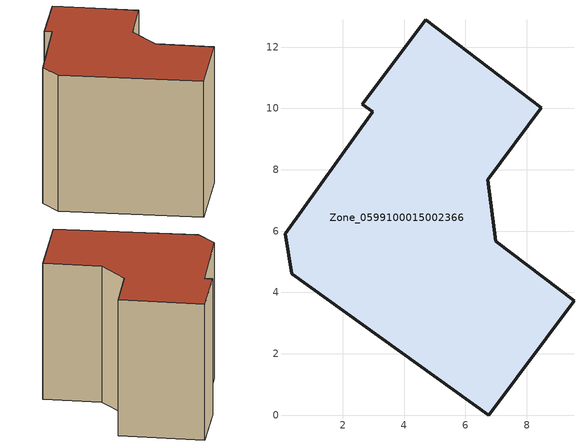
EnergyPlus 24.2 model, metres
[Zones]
Zone_0599100015002366
 floor ground (C_G): 6.72,7.67 6.99,5.66 9.54,3.73 6.75,0 0.33,4.6 0.12,5.92 2.98,9.89 2.64,10.14 4.71,12.88 8.47,10.03 z0.96
 wall outside (C_F): 8.47,10.03 4.71,12.88 2.64,10.14 2.98,9.89 0.12,5.92 0.33,4.6 6.75,0 9.54,3.73 6.99,5.66 6.72,7.67 8.47,10.03 z0.96:8.98
 roof outside (C_R): 0.12,5.92 0.33,4.6 6.75,0 9.54,3.73 6.99,5.66 6.72,7.67 8.47,10.03 4.71,12.88 2.64,10.14 2.98,9.89 z8.98
[BUILDING]
Pand.0599100015002366: North Axis=0; Terrain=City; Loads Convergence Tolerance Value=0.04; Temperature Convergence Tolerance Value=0.4; Solar Distribution=FullExterior; Maximum Number of Warmup Days=25; Minimum Number of Warmup Days=1
[Site:Location]
Rotterdam.The.Hague.AP_ZH_NLD Design_Conditions: Latitude=51.96; Longitude=4.45; Time Zone=1; Elevation=-4.5
[SITE:GROUNDTEMPERATURE:BUILDINGSURFACE]
18, 18, 18, 18, 18, 18, 18, 18, 18, 18, 18, 18
[MATERIAL] Thermal Absorptance=0.9; Solar Absorptance=0.7; Visible Absorptance=0.7
Name | Roughness | Thickness | Conductivity | Density | Specific Heat
G.TI.1975-1991 | MediumSmooth | 0.15 | 0.288461 | 540 | 1210
F.TI.1975-1991 | Rough | 0.3 | 0.230769 | 1920 | 840
R.TI.1975-1991 | MediumRough | 0.2 | 0.153846 | 1500 | 1000
[CONSTRUCTION]
C_G: G.TI.1975-1991
C_F: F.TI.1975-1991
C_R: R.TI.1975-1991
[ZONE]
Zone_0599100015002366: Type=1; Multiplier=1; Ceiling Height=Autocalculate; Volume=Autocalculate; Floor Area=autocalculate; Part of Total Floor Area=Yes
[ZONEINFILTRATION:DESIGNFLOWRATE]
Infil_Zone_0599100015002366: Zone or ZoneList or Space or SpaceList=Zone_0599100015002366; Schedule=AlwaysOn; Design Flow Rate Calculation Method=Flow/Area; Flow Rate per Floor Area=0.003; Constant Term Coefficient=1; Temperature Term Coefficient=0; Velocity Term Coefficient=0; Velocity Squared Term Coefficient=0
[HVACTEMPLATE:ZONE:IDEALLOADSAIRSYSTEM]
Zone_0599100015002366: Maximum Heating Supply Air Temperature=50; Minimum Cooling Supply Air Temperature=13; Maximum Heating Supply Air Humidity Ratio=0.0156; Minimum Cooling Supply Air Humidity Ratio=0.0077; Heating Limit=NoLimit; Cooling Limit=NoLimit; Dehumidification Control Type=ConstantSensibleHeatRatio; Cooling Sensible Heat Ratio=0.7; Dehumidification Setpoint=60; Humidification Control Type=None; Humidification Setpoint=30; Outdoor Air Method=None; Outdoor Air Flow Rate per Person=0.00944; Outdoor Air Flow Rate per Zone Floor Area=0; Outdoor Air Flow Rate per Zone=0; Demand Controlled Ventilation Type=None; Outdoor Air Economizer Type=NoEconomizer; Heat Recovery Type=None; Sensible Heat Recovery Effectiveness=0.7; Latent Heat Recovery Effectiveness=0.65
[ZONECONTROL:THERMOSTAT]
ThermostatControl_Zone_0599100015002366: Zone or ZoneList=Zone_0599100015002366; Control Type Schedule=DualSetpointControlType; Control 1=Thermostat_Zone_0599100015002366; Temperature Difference Between Cutout And Setpoint=0
[THERMOSTATSETPOINT:DUALSETPOINT]
Thermostat_Zone_0599100015002366: Heating Setpoint Temperature Schedule=HeatingSetpoint_Zone_0599100015002366; Cooling Setpoint Temperature Schedule=CoolingSetpoint_Zone_0599100015002366
[SCHEDULE:COMPACT]
HeatingSetpoint_Zone_0599100015002366: Through: 12/31, For: AllDays, Until: 24:00, 21
CoolingSetpoint_Zone_0599100015002366: Through: 12/31, For: AllDays, Until: 24:00, 24
DualSetpointControlType: Through: 12/31, For: AllDays, Until: 24:00, 4
AlwaysOn: Through: 12/31, For: AllDays, Until: 24:00, 1
